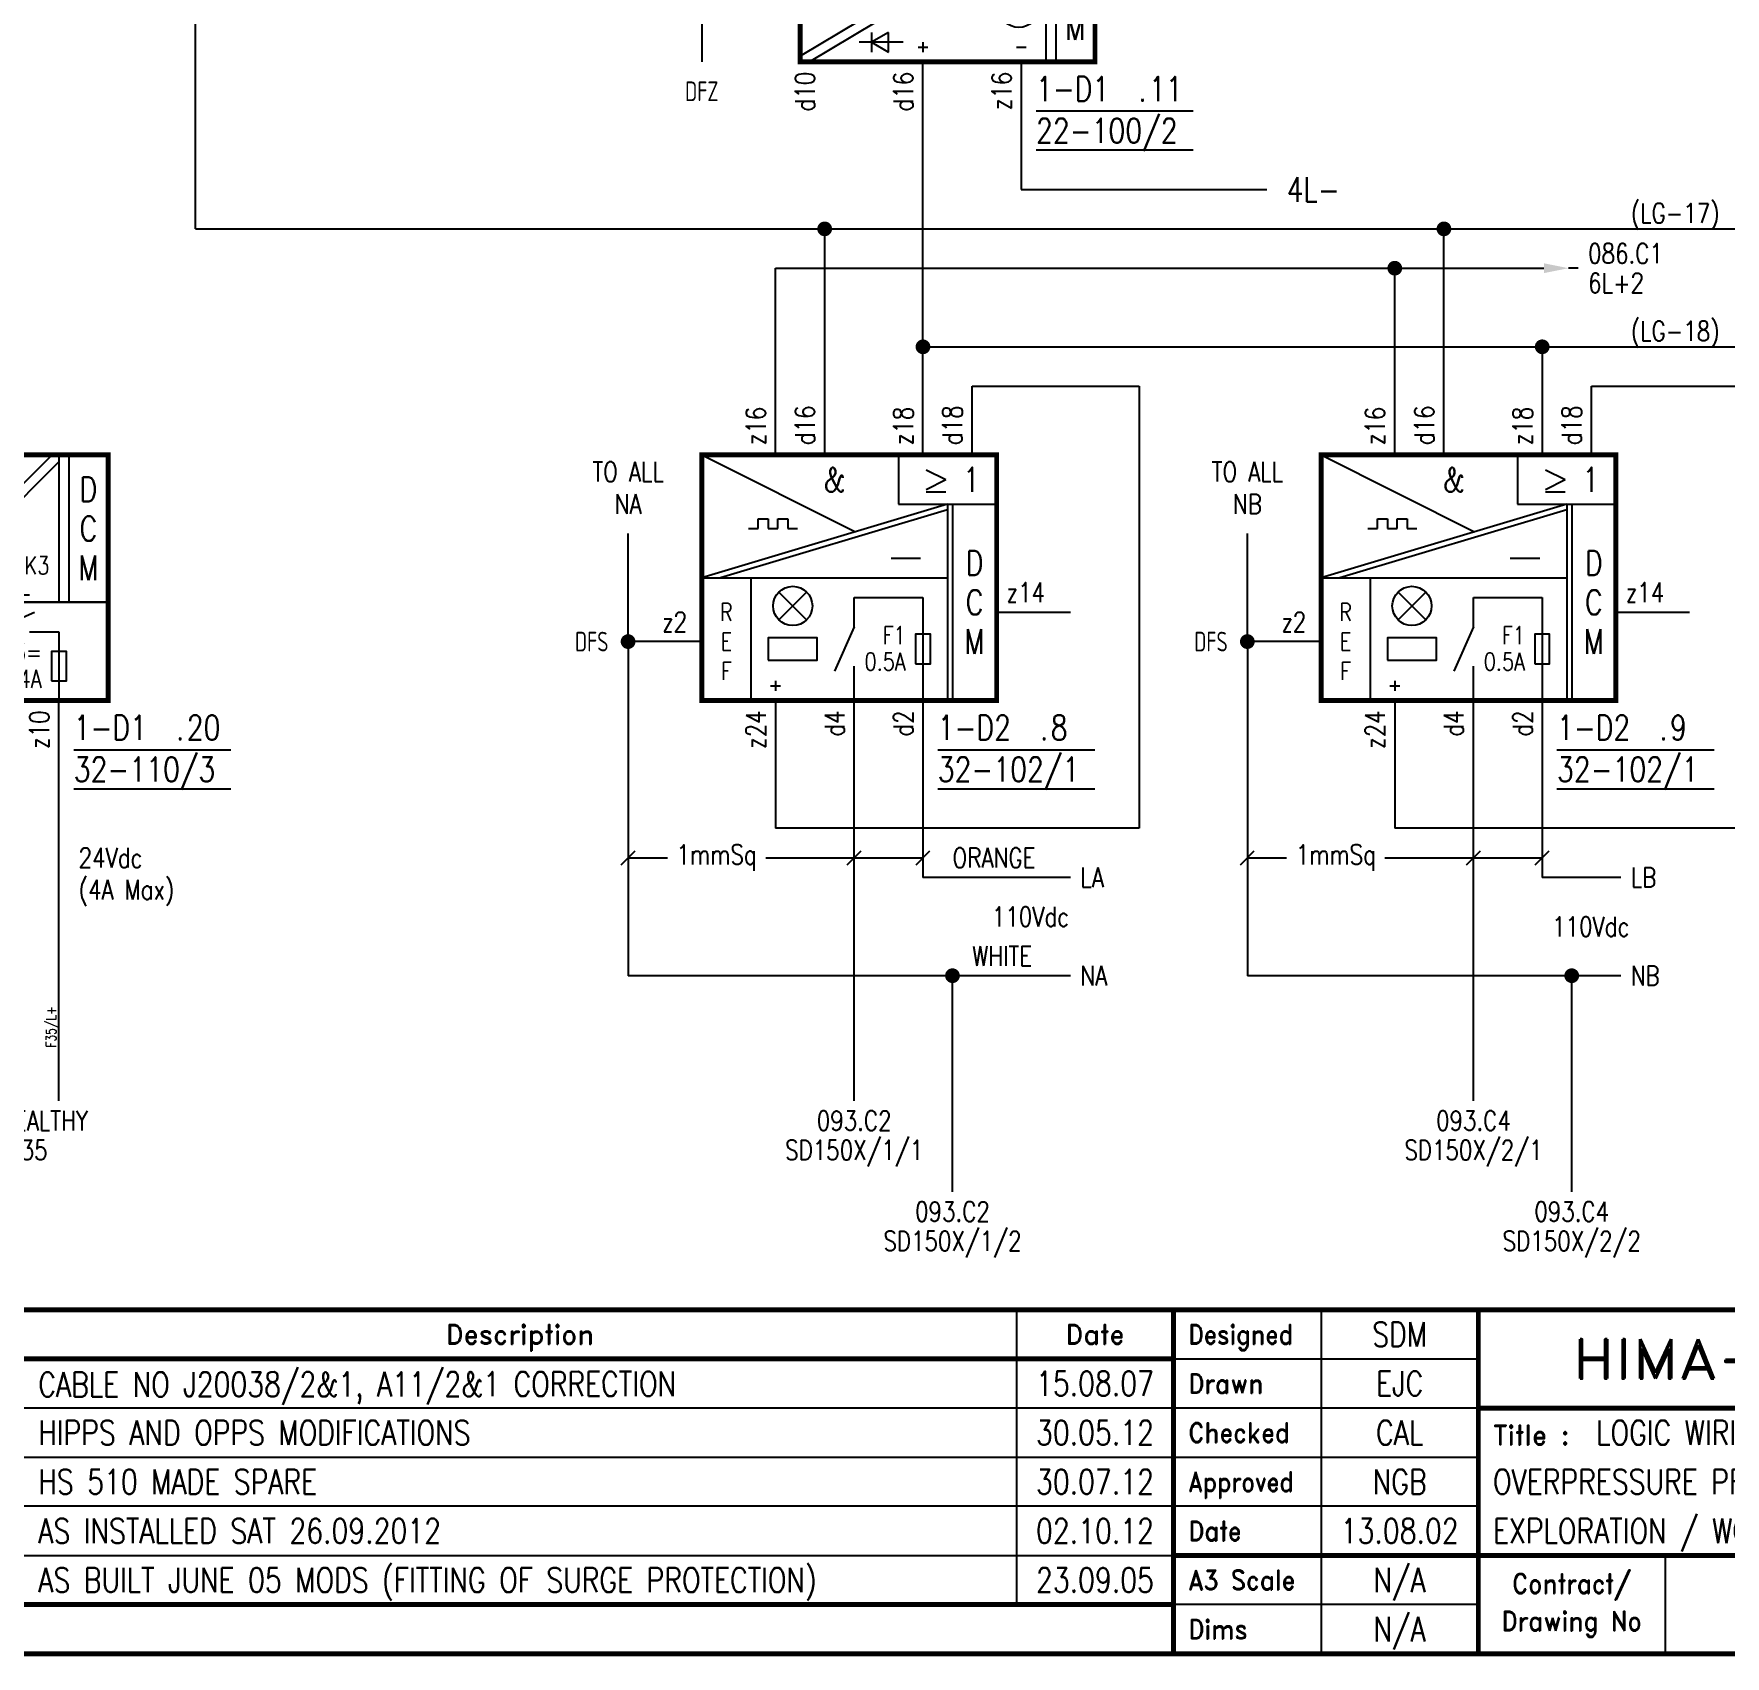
# Model space of a CAD drawing. Extents: x 0 to 414, y 0 to 285.
# Drawn here: x 154.5 to 326.6, y 2.8 to 167.9 of the extents above; entities that cross this region are included whole.
import ezdxf
from ezdxf.enums import TextEntityAlignment as Align

# ---------------------------------------------------------------- set-up
doc = ezdxf.new("R2010")
doc.units = 0
doc.header["$LTSCALE"] = 10
doc.header["$MEASUREMENT"] = 0
doc.layers.get('0').update_dxf_attribs({"linetype": 'CONTINUOUS'})
for name, color, linetype in [('ADD', 7, 'CONTINUOUS'), ('COL', 7, 'CONTINUOUS'), ('COM', 6, 'CONTINUOUS'), ('DES', 2, 'CONTINUOUS'), ('GROUP', 2, 'CONTINUOUS'), ('LAB', 2, 'CONTINUOUS'), ('LOCATION', 7, 'CONTINUOUS'), ('PCABGREY-0_22', 7, 'CONTINUOUS'), ('RACK', 7, 'CONTINUOUS'), ('ROW', 7, 'CONTINUOUS'), ('SLOT', 7, 'CONTINUOUS'), ('SNA', 7, 'CONTINUOUS'), ('SPOTS', 3, 'CONTINUOUS'), ('TEXT', 2, 'CONTINUOUS'), ('TPOL', 2, 'CONTINUOUS'), ('UPS', 2, 'CONTINUOUS'), ('XR_FUNCTION', 7, 'CONTINUOUS'), ('XR_MAIN', 2, 'CONTINUOUS')]:
    doc.layers.add(name, color=color, linetype=linetype)
doc.layers.add('MCABGREY-0_22', color=4, linetype='CONTINUOUS', plot=False)
doc.styles.add('CROSSREF', font='ROMANS.shx', dxfattribs={"width": 0.8, "height": 1})
doc.styles.add('FUNCTION', font='ISOCP.shx', dxfattribs={"height": 2.5})
doc.styles.add('GROUP', font='romans.shx', dxfattribs={"width": 0.8, "height": 2.5})
doc.styles.add('LOCATION', font='ISOCP.shx', dxfattribs={"height": 2.5})
doc.styles.add('PINS', font='romans.shx', dxfattribs={"width": 0.8})
doc.styles.add('RACK', font='romans.shx', dxfattribs={"width": 0.8, "height": 2})
doc.styles.add('ROMAND', font='ROMAND')
doc.styles.add('ROMANS', font='romans.shx', dxfattribs={"width": 0.8})
doc.styles.add('SLOT', font='romans.shx', dxfattribs={"width": 0.8, "height": 2})
doc.styles.add('SYMBOL', font='ISOCP.shx', dxfattribs={"height": 2.5})
doc.styles.add('WIRES', font='ROMANS.shx', dxfattribs={"width": 0.8, "height": 2})

# ---------------------------------------------------------------- blocks, each defined once
blk = doc.blocks.new('HS-A3LG1')
at = {"color": 1}
for p, q in [((254.5, 38), (254.5, 8)), ((285.5, 38), (285.5, 3)), ((270.5, 33), (301.5, 33)), ((301.5, 28), (104, 28)), ((104, 23), (301.5, 23)), ((301.5, 18), (104, 18)), ((104, 13), (270.5, 13)), ((320.5, 13), (320.5, 3)), ((301.5, 8), (270.5, 8))]:
    blk.add_line(p, q, dxfattribs=at)
at = {"color": 1, "const_width": 0.5}
blk.add_lwpolyline([(16, 3), (409, 3), (409, 285), (16, 285)], close=True, dxfattribs=at)
for points in [[(409, 38), (16, 38)], [(270.5, 38), (270.5, 3)], [(301.5, 3), (301.5, 38)], [(270.5, 33), (104, 33)], [(409, 28), (301.5, 28)], [(270.5, 13), (409, 13)], [(270.5, 8), (16, 8)]]:
    blk.add_lwpolyline(points, dxfattribs=at)
at = {"color": 4, "style": 'ROMAND'}
for s, p in [('Description', (204, 34.5)), ('Date', (262.5, 34.5))]:
    blk.add_text(s, height=2, dxfattribs=at).set_placement(p, align=Align.CENTER)
for s, width, p in [('Designed', 0.87, (272, 34.5)), ('Drawn', 0.9, (272, 29.5)), ('Checked', 0.9, (272, 24.5)), ('Approved', 0.85, (272, 19.5)), ('Date', 0.9, (272, 14.5)), ('A3 Scale', 0.9, (272, 9.5)), ('Dims', 0.9, (272, 4.5))]:
    blk.add_text(s, height=2, dxfattribs=dict(at, width=width)).set_placement(p)
at = {"color": 1, "style": 'ROMAND', "width": 1.15}
blk.add_text('HIMA-SELLA LIMITED', height=4, dxfattribs=at).set_placement((343.0965, 33), align=Align.MIDDLE)
at = {"color": 4, "style": 'ROMAND'}
blk.add_text('Title :', height=2, dxfattribs=at).set_placement((303, 24.25))
at = {"color": 4, "style": 'ROMAND', "width": 0.9}
for s, p in [('Contract/', (311, 10)), ('Drawing No', (311, 6))]:
    blk.add_text(s, height=2, dxfattribs=at).set_placement(p, align=Align.MIDDLE)
at = {"layer": 'COL', "style": 'ROMAND', "flags": 9}
for tag, p in [('COL1', (48.5, 282.5)), ('COL2', (113.5, 282.5)), ('COL3', (178.5, 282.5)), ('COL4', (243.5, 282.5)), ('COL5', (308.5, 282.5)), ('COL6', (373.5, 282.5))]:
    blk.add_attdef(tag, p, '', height=2.5, dxfattribs=at)
at = {"layer": 'ROW', "style": 'ROMAND', "flags": 9}
for tag, p in [('ROW1', (406.5, 249.5)), ('ROW2', (406.5, 188.5)), ('ROW3', (406.5, 127.5)), ('ROW4', (406.5, 66.5))]:
    blk.add_attdef(tag, p, '', height=2.5, dxfattribs=at)
at = {"layer": 'UPS', "color": 3, "style": 'ROMANS', "width": 0.8, "flags": 8}
blk.add_attdef('PROJS->NOMPRO', text='', height=1.7, rotation=90, dxfattribs=at).set_placement((13.5, 35), align=Align.MIDDLE_LEFT)
at = {"layer": 'UPS', "style": 'ROMANS', "width": 0.8, "flags": 8}
for tag, height, p in [('PLANOS->VERIF', 2.5, (293.5, 34.25)), ('PLANOS->CANVI1', 2.5, (109, 29.25)), ('PLANOS->NCAN1', 2.5, (149, 29.25)), ('PLANOS->DCAN1', 2.5, (262.5, 29.25)), ('PLANOS->ORIG', 2.5, (293.5, 29.25)), ('PLANOS->CANVI2', 2.5, (109, 24.25)), ('PLANOS->NCAN2', 2.5, (149, 24.25)), ('PLANOS->DCAN2', 2.5, (262.5, 24.25)), ('PLANOS->HECHF', 2.5, (293.5, 24.25)), ('PLANOS->CANVI3', 2.5, (109, 19.25)), ('PLANOS->NCAN3', 2.5, (149, 19.25)), ('PLANOS->DCAN3', 2.5, (262.5, 19.25)), ('PLANOS->HECHD', 2.5, (293.5, 19.25)), ('PLANOS->CANVI4', 2.5, (109, 14.25)), ('PLANOS->NCAN4', 2.5, (149, 14.25)), ('PLANOS->DCAN4', 2.5, (262.5, 14.25)), ('PLANOS->DATACREA', 2.5, (293.5, 14.25)), ('PLANOS->CANVI5', 2.5, (109, 9.25)), ('PLANOS->NCAN5', 2.5, (149, 9.25)), ('PLANOS->DCAN5', 2.5, (262.5, 9.25)), ('PLANOS->NR1', 2.5, (293.5, 9.25)), ('PROJS->DESCPRO3', 5, (345.5, 5.5)), ('PLANOS->PLANO', 5, (378.5, 5.5)), ('PLANOS->USER', 5, (402.75, 5.5)), ('PLANOS->NR2', 2.5, (293.5, 4.25))]:
    blk.add_attdef(tag, text='', height=height, dxfattribs=at).set_placement(p, align=Align.CENTER)
at = {"layer": 'UPS', "style": 'ROMANS', "width": 3.1263, "flags": 8}
blk.add_attdef('PLANOS->MCAN1', text='', height=2.5, rotation=0.061173, dxfattribs=at).set_placement((155, 31.6443), (254, 31.75), align=Align.FIT)
at = {"layer": 'UPS', "style": 'ROMANS', "flags": 8}
for tag, width, p, p2 in [('PLANOS->MCAN2', 3.0574, (155, 26.75), (254, 26.75)), ('PLANOS->MCAN3', 3.0574, (155, 21.75), (254, 21.75)), ('PLANOS->MCAN4', 3.0462, (155, 16.75), (254, 16.75)), ('PLANOS->MCAN5', 3.0574, (155, 11.75), (254, 11.75))]:
    blk.add_attdef(tag, text='', height=2.5, dxfattribs=dict(at, width=width)).set_placement(p, p2, align=Align.FIT)
at = {"layer": 'UPS', "style": 'ROMANS', "width": 0.8, "flags": 8}
blk.add_attdef('PLANOS->DENOM', (313.5, 24.25), '', height=2.5, dxfattribs=at)
at = {"layer": 'UPS', "color": 4, "style": 'ROMANS', "width": 0.8, "flags": 8}
for tag, p in [('PROJS->DESCPRO1', (303, 19.25)), ('PROJS->DESCPRO2', (303, 14.25))]:
    blk.add_attdef(tag, p, '', height=2.5, dxfattribs=at)
at = {"layer": 'UPS', "color": 3, "style": 'ROMANS', "width": 0.8, "flags": 8}
blk.add_attdef('PLANOS->PROTOTIPO', text='', height=1.7, dxfattribs=at).set_placement((39.5, 5.5), align=Align.MIDDLE_LEFT)
at = {"layer": 'UPS', "style": 'ROMANS', "width": 0.8, "flags": 8}
blk.add_attdef('PLANOS->OBS4', text='', height=2.5, dxfattribs=at).set_placement((107, 5.5), align=Align.MIDDLE_LEFT)
blk = doc.blocks.new('32-102-1')
for p, q in [((-7.5, 0), (8.125, -7.8125)), ((12.5, 0), (12.5, -5)), ((15.3254, -1.5188), (17.3254, -2.5188)), ((15.3254, -3.5188), (17.3254, -2.5188)), ((17.5, -5), (-7.5, -12.5)), ((12.5, -5), (22.5, -5)), ((15.3254, -3.7688), (17.3254, -3.7688)), ((17.5, -5), (17.5, -25)), ((18, -5), (18, -25)), ((17.5, -5.5742), (-5.5859, -12.5)), ((-1.75, -6.5), (-0.75, -6.5)), ((-1.75, -7.5), (-1.75, -6.5)), ((-0.75, -6.5), (-0.75, -7.5)), ((0.25, -6.5), (1.25, -6.5)), ((0.25, -7.5), (0.25, -6.5)), ((1.25, -6.5), (1.25, -7.5)), ((-2.75, -7.5), (-1.75, -7.5)), ((-0.75, -7.5), (0.25, -7.5)), ((1.25, -7.5), (2.25, -7.5)), ((11.75, -10.5), (14.75, -10.5)), ((-7.5, -12.5), (17.5, -12.5)), ((-2.5, -12.5), (-2.5, -25)), ((0.3358, -16.7892), (3.1642, -13.9608)), ((0.3358, -13.9608), (3.1642, -16.7892)), ((8, -14.5), (15, -14.5)), ((8, -17.5), (8, -14.5)), ((15, -14.5), (15, -25)), ((22.5, -16), (30, -16)), ((8, -17.5), (6, -22)), ((-7.5, -19), (-15, -19)), ((8, -25), (8, -21.5)), ((-0.5, -23.5), (0.5, -23.5)), ((0, -23), (0, -24)), ((16.5, -30), (32.5, -30)), ((32.5, -34), (16.5, -34))]:
    blk.add_line(p, q)
at = {"const_width": 0.5}
blk.add_lwpolyline([(-7.5, -25), (22.5, -25), (22.5, 0), (-7.5, 0)], close=True, dxfattribs=at)
for points in [[(-0.75, -20.875), (4.25, -20.875), (4.25, -18.625), (-0.75, -18.625)], [(14.25, -21.25), (15.75, -21.25), (15.75, -18.25), (14.25, -18.25)]]:
    blk.add_lwpolyline(points, close=True)
blk.add_circle((1.75, -15.375), 2)
at = {"style": 'ROMANS', "width": 0.8}
blk.add_text('&', height=2.5, dxfattribs=at).set_placement((6, -3.75), align=Align.CENTER)
blk.add_text('1', height=2.5, dxfattribs=at).set_placement((19.0754, -3.7688))
for s, p in [('D', (20.25, -11)), ('C', (20.25, -15)), ('M', (20.25, -19))]:
    blk.add_text(s, height=2.5, dxfattribs=at).set_placement(p, align=Align.MIDDLE)
blk.add_text('F1', height=1.8, dxfattribs=at).set_placement((13.25, -19.25), align=Align.RIGHT)
at = {"insert": (-5, -19), "char_height": 1.8, "width": 0.8, "attachment_point": 5, "style": 'ROMANS'}
blk.add_mtext('R\\PE\\PF', dxfattribs=at)
at = {"style": 'ROMANS', "width": 0.8}
blk.add_attdef('AMPS', text='', height=1.8, dxfattribs=at).set_placement((13.25, -21.9383), align=Align.RIGHT)
at = {"layer": 'ADD', "style": 'PINS', "width": 0.8, "flags": 1}
blk.add_attdef('ADD1', (24, 1.75), '', height=1.5, dxfattribs=at)
at = {"layer": 'COM', "style": 'PINS', "width": 0.8, "flags": 1}
blk.add_attdef('COM1', (24, -2.25), '', height=1.5, dxfattribs=at)
at = {"layer": 'DES', "style": 'PINS', "width": 0.8, "flags": 1}
blk.add_attdef('DES1', (24, -0.25), '', height=1.5, dxfattribs=at)
at = {"layer": 'GROUP', "style": 'GROUP', "width": 0.8, "flags": 1}
blk.add_attdef('GROUP', (24, -8.25), '', height=1.5, dxfattribs=at)
at = {"layer": 'LAB', "style": 'PINS', "width": 0.8}
blk.add_attdef('LAB1', text='', height=2.5, dxfattribs=at).set_placement((16.5, -32), align=Align.MIDDLE_LEFT)
at = {"layer": 'LOCATION', "style": 'LOCATION', "width": 0.8}
blk.add_attdef('LOCATION', text='', height=2, dxfattribs=at).set_placement((-17, -19), align=Align.MIDDLE_RIGHT)
at = {"layer": 'RACK', "style": 'RACK', "width": 0.8}
blk.add_attdef('RACK', (16.5, -29), '', height=2.5, dxfattribs=at)
at = {"layer": 'SLOT', "style": 'SLOT', "width": 0.8}
blk.add_attdef('SLOT', (28, -29), '', height=2.5, dxfattribs=at)
at = {"layer": 'SNA', "style": 'SYMBOL', "width": 0.8, "flags": 1}
blk.add_attdef('SNA', (24, -6.25), '', height=1.5, dxfattribs=at)
at = {"layer": 'TEXT', "color": 3, "style": 'PINS', "width": 0.8}
blk.add_text('z16', height=2, rotation=90, dxfattribs=at).set_placement((-2, 1), align=Align.MIDDLE_LEFT)
at = {"layer": 'TEXT', "style": 'ROMANS', "width": 0.8}
blk.add_text('.', height=2, dxfattribs=at).set_placement((27, -29))
at = {"layer": 'TPOL', "style": 'PINS', "width": 0.8}
for tag, p in [('CN4', (19, 1)), ('CN1', (-1, 1)), ('CN2', (4, 1)), ('CN3', (14, 1))]:
    blk.add_attdef(tag, p, '', height=2, rotation=90, dxfattribs=at)
blk.add_attdef('CN9', (23.5, -15), '', height=2, dxfattribs=at)
blk.add_attdef('CN8', text='', height=2, dxfattribs=at).set_placement((-9, -18), align=Align.RIGHT)
for tag, p in [('CN5', (-1, -26)), ('CN6', (7, -26)), ('CN7', (14, -26))]:
    blk.add_attdef(tag, text='', height=2, rotation=90, dxfattribs=at).set_placement(p, align=Align.RIGHT)
at = {"layer": 'XR_FUNCTION', "style": 'FUNCTION', "width": 0.8, "flags": 1}
blk.add_attdef('XR_FUNCTION', (24, -4.25), '', height=1.5, dxfattribs=at)
at = {"layer": 'XR_MAIN', "style": 'CROSSREF', "width": 0.8, "flags": 1}
blk.add_attdef('XR_MAIN', (24, -10.25), '', height=1.5, dxfattribs=at)
blk = doc.blocks.new('22-100-2')
for p, q in [((-17.5, -5), (-17.5, 0)), ((16.5282, 0), (-7.5, -14.4169)), ((-7.5, 0), (4.5141, -7.2085)), ((17.5, 0), (17.5, -15)), ((18.5, 0), (18.5, -15)), ((17.5, -0.5831), (-6.5282, -15)), ((-7.5, -5), (-17.5, -5)), ((-4.5, -6.5), (-3.5, -6.5)), ((-4.5, -7.5), (-4.5, -6.5)), ((-3.5, -6.5), (-3.5, -7.5)), ((-2.5, -6.5), (-1.5, -6.5)), ((-2.5, -7.5), (-2.5, -6.5)), ((-1.5, -6.5), (-1.5, -7.5)), ((12.25, -5.5), (15.25, -5.5)), ((-5.5, -7.5), (-4.5, -7.5)), ((-3.5, -7.5), (-2.5, -7.5)), ((-1.5, -7.5), (-0.5, -7.5)), ((8.25, -7.5), (12.25, -7.5)), ((10.25, -10.9641), (8.25, -7.5)), ((12.25, -7.5), (10.25, -10.9641)), ((13.3358, -8.0858), (16.1642, -10.9142)), ((13.3358, -10.9142), (16.1642, -8.0858)), ((-7.5, -10), (-17.5, -10)), ((-17.5, -10), (-17.5, -15)), ((1.5, -12), (-0.2321, -13)), ((-0.2321, -12), (-0.2321, -14)), ((1.5, -14), (1.5, -12)), ((3, -13), (-1.5, -13)), ((-0.2321, -13), (1.5, -14)), ((4.5, -13.5), (5.5, -13.5)), ((5, -13), (5, -14)), ((14.5, -13.5), (15.5, -13.5)), ((16.5, -20), (32.5, -20)), ((32.5, -24), (16.5, -24))]:
    blk.add_line(p, q)
at = {"const_width": 0.5}
blk.add_lwpolyline([(-7.5, -15), (22.5, -15), (22.5, 0), (-7.5, 0)], close=True, dxfattribs=at)
blk.add_circle((14.75, -9.5), 2)
at = {"style": 'ROMANS', "width": 0.8}
blk.add_text('&', height=2.5, dxfattribs=at).set_placement((5, -4), align=Align.CENTER)
for s, p in [('D', (20.5, -3.5)), ('C', (20.5, -7.5)), ('M', (20.5, -11.5))]:
    blk.add_text(s, height=2.5, dxfattribs=at).set_placement(p, align=Align.MIDDLE)
at = {"layer": 'ADD', "style": 'PINS', "width": 0.8, "flags": 1}
blk.add_attdef('ADD1', (25, -2), '', height=1.5, dxfattribs=at)
at = {"layer": 'COM', "style": 'PINS', "width": 0.8, "flags": 1}
blk.add_attdef('COM1', (25, -6), '', height=1.5, dxfattribs=at)
at = {"layer": 'DES', "style": 'PINS', "width": 0.8, "flags": 1}
blk.add_attdef('DES1', (25, -4), '', height=1.5, dxfattribs=at)
at = {"layer": 'GROUP', "style": 'GROUP', "width": 0.8, "flags": 1}
blk.add_attdef('GROUP', (25, -12), '', height=1.5, dxfattribs=at)
at = {"layer": 'LAB', "style": 'PINS', "width": 0.8}
blk.add_attdef('LAB1', text='', height=2.5, dxfattribs=at).set_placement((16.5, -22), align=Align.MIDDLE_LEFT)
at = {"layer": 'LOCATION', "style": 'LOCATION', "width": 0.8}
blk.add_attdef('LOCATION', text='', height=2, dxfattribs=at).set_placement((-17.5, 2), align=Align.CENTER)
blk.add_attdef('ZONE', text='', height=2, dxfattribs=at).set_placement((-17.5, -17), align=Align.TOP_CENTER)
at = {"layer": 'RACK', "style": 'RACK', "width": 0.8}
blk.add_attdef('RACK', (16.5, -19), '', height=2.5, dxfattribs=at)
at = {"layer": 'SLOT', "style": 'SLOT', "width": 0.8}
blk.add_attdef('SLOT', (28, -19), '', height=2.5, dxfattribs=at)
at = {"layer": 'SNA', "style": 'SYMBOL', "width": 0.8, "flags": 1}
blk.add_attdef('SNA', (25, -10), '', height=1.5, dxfattribs=at)
at = {"layer": 'TEXT', "color": 3, "style": 'PINS', "width": 0.8}
blk.add_text('z4', height=2, rotation=90, dxfattribs=at).set_placement((-2, 1), align=Align.MIDDLE_LEFT)
at = {"layer": 'TEXT', "style": 'ROMANS', "width": 0.8}
blk.add_text('.', height=2, dxfattribs=at).set_placement((27, -19))
at = {"layer": 'TPOL', "style": 'PINS', "width": 0.8}
for tag, p in [('CN1', (-1, 1)), ('CN2', (9, 1))]:
    blk.add_attdef(tag, p, '', height=2, rotation=90, dxfattribs=at)
for tag, p in [('CN6', (-9, -4)), ('CN7', (-9, -9))]:
    blk.add_attdef(tag, text='', height=2, dxfattribs=at).set_placement(p, align=Align.RIGHT)
for tag, p in [('CN3', (-6, -16)), ('CN4', (4, -16)), ('CN5', (14, -16))]:
    blk.add_attdef(tag, text='', height=2, rotation=90, dxfattribs=at).set_placement(p, align=Align.RIGHT)
at = {"layer": 'XR_FUNCTION', "style": 'FUNCTION', "width": 0.8, "flags": 1}
blk.add_attdef('XR_FUNCTION', (25, -8), '', height=1.5, dxfattribs=at)
at = {"layer": 'XR_MAIN', "style": 'CROSSREF', "width": 0.8, "flags": 1}
blk.add_attdef('XR_MAIN', (25, -14), '', height=1.5, dxfattribs=at)
blk = doc.blocks.new('32-110-3')
for p, q in [((6.2929, 0), (-8, -14.2929)), ((7, 0), (7, -15)), ((8, 0), (8, -15)), ((7, -0.7071), (-7.2929, -15)), ((-6, -3.25), (-5, -3.25)), ((-5, -3.25), (-5, -2.25)), ((-5, -2.25), (-4, -2.25)), ((-4, -2.25), (-4, -3.25)), ((-4, -3.25), (-3, -3.25)), ((-3, -3.25), (-3, -2.25)), ((-3, -2.25), (-2, -2.25)), ((-2, -2.25), (-2, -3.25)), ((-2, -3.25), (-1, -3.25)), ((-4.5, -7.6568), (-6.0132, -5.0359)), ((-6.0132, -5.0359), (-2.9868, -5.0359)), ((-2.9868, -5.0359), (-4.5, -7.6568)), ((-0.9142, -9.8358), (1.9142, -12.6642)), ((-0.9142, -12.6642), (1.9142, -9.8358)), ((-8, -15), (12, -15)), ((12, -15), (-8, -15)), ((1, -14.25), (4, -14.25)), ((0, -18), (4.5, -16)), ((-3, -18), (0, -18)), ((-3, -18), (-3, -25)), ((4, -18), (7, -18)), ((7, -18), (7, -25)), ((8.5, -30), (24.5, -30)), ((24.5, -34), (8.5, -34))]:
    blk.add_line(p, q)
at = {"const_width": 0.5}
blk.add_lwpolyline([(-8, 0), (-8, -25), (12, -25), (12, 0)], close=True, dxfattribs=at)
blk.add_lwpolyline([(6.25, -23), (7.75, -23), (7.75, -20), (6.25, -20)], close=True)
blk.add_circle((0.5, -11.25), 2)
at = {"style": 'ROMANS', "width": 0.8}
for s, p in [('D', (10, -3.5)), ('C', (10, -7.5)), ('M', (10, -11.5))]:
    blk.add_text(s, height=2.5, dxfattribs=at).set_placement(p, align=Align.MIDDLE)
blk.add_text('K3', height=1.8, dxfattribs=at).set_placement((3.5, -12.15))
blk.add_text('F3=', height=1.8, dxfattribs=at).set_placement((5.25, -21), align=Align.RIGHT)
blk.add_attdef('AMPS', text='', height=1.8, dxfattribs=at).set_placement((5.25, -23.6883), align=Align.RIGHT)
at = {"layer": 'ADD', "style": 'PINS', "width": 0.8, "flags": 1}
blk.add_attdef('ADD1', (14, -12.5), '', height=1.5, dxfattribs=at)
at = {"layer": 'COM', "style": 'PINS', "width": 0.8, "flags": 1}
blk.add_attdef('COM1', (14, -16.5), '', height=1.5, dxfattribs=at)
at = {"layer": 'DES', "style": 'PINS', "width": 0.8, "flags": 1}
blk.add_attdef('DES1', (14, -14.5), '', height=1.5, dxfattribs=at)
at = {"layer": 'GROUP', "style": 'GROUP', "width": 0.8, "flags": 1}
blk.add_attdef('GROUP', (14, -22.5), '', height=1.5, dxfattribs=at)
at = {"layer": 'LAB', "style": 'PINS', "width": 0.8}
blk.add_attdef('LAB1', text='', height=2.5, dxfattribs=at).set_placement((8.5, -32), align=Align.MIDDLE_LEFT)
at = {"layer": 'RACK', "style": 'RACK', "width": 0.8}
blk.add_attdef('RACK', (8.5, -29), '', height=2.5, dxfattribs=at)
at = {"layer": 'SLOT', "style": 'SLOT', "width": 0.8}
blk.add_attdef('SLOT', (20, -29), '', height=2.5, dxfattribs=at)
at = {"layer": 'SNA', "style": 'SYMBOL', "width": 0.8, "flags": 1}
blk.add_attdef('SNA', (14, -20.5), '', height=1.5, dxfattribs=at)
at = {"layer": 'TEXT', "color": 3, "style": 'PINS', "width": 0.8}
blk.add_text('z24', height=2, rotation=90, dxfattribs=at).set_placement((-2, 1), align=Align.MIDDLE_LEFT)
at = {"layer": 'TEXT', "style": 'ROMANS', "width": 0.8}
blk.add_text('.', height=2, dxfattribs=at).set_placement((19, -29))
at = {"layer": 'TPOL', "style": 'PINS', "width": 0.8}
blk.add_attdef('CN1', (-1, 1), '', height=2, rotation=90, dxfattribs=at)
for tag, p in [('CN2', (-4, -26)), ('CN3', (6, -26))]:
    blk.add_attdef(tag, text='', height=2, rotation=90, dxfattribs=at).set_placement(p, align=Align.RIGHT)
at = {"layer": 'XR_FUNCTION', "style": 'FUNCTION', "width": 0.8, "flags": 1}
blk.add_attdef('XR_FUNCTION', (14, -18.5), '', height=1.5, dxfattribs=at)
at = {"layer": 'XR_MAIN', "style": 'CROSSREF', "width": 0.8, "flags": 1}
blk.add_attdef('XR_MAIN', (14, -24.5), '', height=1.5, dxfattribs=at)
blk = doc.blocks.new('EQUPOT03')
blk.add_line((0, 0), (-1, 0))
blk.add_solid([(-3.5, 0.5), (-3.5, -0.5), (-1, 0)])
at = {"layer": 'TEXT', "style": 'ROMANS', "width": 0.8}
blk.add_attdef('CONNECTION', text='', height=2, dxfattribs=at).set_placement((1, -1.5), align=Align.MIDDLE_LEFT)
at = {"layer": 'TPOL', "style": 'ROMANS', "flags": 8}
blk.add_attdef('CN1', (-3.5, 0), '', height=0.0025, dxfattribs=at)
at = {"layer": 'XR_FUNCTION', "style": 'FUNCTION', "width": 0.8, "flags": 1}
blk.add_attdef('XR_FUNCTION', text='', height=1, dxfattribs=at).set_placement((-4.5, 0), align=Align.MIDDLE_RIGHT)
at = {"layer": 'XR_MAIN', "style": 'CROSSREF', "width": 0.8}
for tag in ['XR_NEXT', 'XR_PREV']:
    blk.add_attdef(tag, text='', height=2, dxfattribs=at).set_placement((1, 1.5), align=Align.MIDDLE_LEFT)

msp = doc.modelspace()

# ---------------------------------------------------------------- linework, layer by layer
at = {"layer": 'PCABGREY-0_22'}
for p, q in [((171, 148), (171, 198)), ((245, 140), (245, 165)), ((255, 165), (255, 152)), ((255, 152), (280, 152)), ((171, 148), (235, 148)), ((235, 148), (298, 148)), ((235, 125), (235, 148)), ((298, 148), (317, 148)), ((298, 125), (298, 148)), ((317, 148), (340.5, 148)), ((230, 125), (230, 144)), ((230, 144), (308.1669, 144)), ((293, 125), (293, 144)), ((245, 136), (245, 140)), ((245, 136), (308, 136)), ((245, 125), (245, 136)), ((308, 136), (317, 136)), ((308, 136), (308, 125)), ((317, 136), (340.5, 136)), ((250, 132), (267, 132)), ((250, 125), (250, 132)), ((267, 132), (267, 87)), ((313, 132), (330, 132)), ((313, 125), (313, 132)), ((215, 106), (215, 117)), ((278, 106), (278, 117)), ((215, 106), (215, 72)), ((278, 106), (278, 72)), ((157.1, 59.25), (157.1, 100)), ((230, 100), (230, 87)), ((238, 59.25), (238, 100)), ((245, 100), (245, 82)), ((293, 100), (293, 87)), ((301, 59.25), (301, 100)), ((308, 100), (308, 82)), ((267, 87), (230, 87)), ((330, 87), (293, 87)), ((260, 82), (245, 82)), ((316, 82), (308, 82)), ((245, 72), (215, 72)), ((260, 72), (245, 72)), ((248, 50), (248, 72)), ((308, 72), (278, 72)), ((316, 72), (308, 72)), ((311, 50), (311, 72))]:
    msp.add_line(p, q, dxfattribs=at)
at = {"layer": 'SPOTS', "color": 7, "const_width": 0.75}
for points in [[(234.625, 148, 1), (235.375, 148, 1)], [(297.625, 148, 1), (298.375, 148, 1)], [(292.625, 144, 1), (293.375, 144, 1)], [(244.625, 136, 1), (245.375, 136, 1)], [(307.625, 136, 1), (308.375, 136, 1)], [(214.625, 106, 1), (215.375, 106, 1)], [(277.625, 106, 1), (278.375, 106, 1)], [(247.625, 72, 1), (248.375, 72, 1)], [(310.625, 72, 1), (311.375, 72, 1)]]:
    msp.add_lwpolyline(points, format="xyb", close=True, dxfattribs=at)
at = {"layer": 'TEXT', "color": 3}
for p, q in [((214.2933, 83.2933), (215.7067, 84.7067)), ((237.2933, 83.2933), (238.7067, 84.7067)), ((244.2933, 83.2933), (245.7067, 84.7067)), ((277.2933, 83.2933), (278.7067, 84.7067)), ((300.2933, 83.2933), (301.7067, 84.7067)), ((307.2933, 83.2933), (308.7067, 84.7067)), ((215, 84), (219, 84)), ((229, 84), (245, 84)), ((278, 84), (282, 84)), ((292, 84), (308, 84))]:
    msp.add_line(p, q, dxfattribs=at)

# ---------------------------------------------------------------- block references
ref = msp.add_blockref('HS-A3LG1', (0, 0))
ref.add_attrib('PLANOS->DATACREA', '13.08.02', dxfattribs={"layer": 'UPS', "height": 2.5, "style": 'ROMANS', "width": 0.8, "flags": 8}).set_placement((293.5, 14.25), align=Align.CENTER)
ref.add_attrib('PLANOS->DCAN5', '23.09.05', dxfattribs={"layer": 'UPS', "height": 2.5, "style": 'ROMANS', "width": 0.8, "flags": 8}).set_placement((262.5, 9.25), align=Align.CENTER)
ref.add_attrib('PLANOS->DCAN2', '30.05.12', dxfattribs={"layer": 'UPS', "height": 2.5, "style": 'ROMANS', "width": 0.8, "flags": 8}).set_placement((262.5, 24.25), align=Align.CENTER)
ref.add_attrib('PLANOS->DCAN3', '30.07.12', dxfattribs={"layer": 'UPS', "height": 2.5, "style": 'ROMANS', "width": 0.8, "flags": 8}).set_placement((262.5, 19.25), align=Align.CENTER)
ref.add_attrib('PLANOS->DCAN4', '02.10.12', dxfattribs={"layer": 'UPS', "height": 2.5, "style": 'ROMANS', "width": 0.8, "flags": 8}).set_placement((262.5, 14.25), align=Align.CENTER)
ref.add_attrib('PLANOS->DCAN1', '15.08.07', dxfattribs={"layer": 'UPS', "height": 2.5, "style": 'ROMANS', "width": 0.8, "flags": 8}).set_placement((262.5, 29.25), align=Align.CENTER)
ref.add_attrib('PLANOS->NR1', 'N/A', dxfattribs={"layer": 'UPS', "height": 2.5, "style": 'ROMANS', "width": 0.8, "flags": 8}).set_placement((293.5, 9.25), align=Align.CENTER)
ref.add_attrib('PLANOS->NR2', 'N/A', dxfattribs={"layer": 'UPS', "height": 2.5, "style": 'ROMANS', "width": 0.8, "flags": 8}).set_placement((293.5, 4.25), align=Align.CENTER)
ref.add_attrib('PROJS->DESCPRO1', 'OVERPRESSURE PROTECTION SYSTEM - TOTAL FINA ELF', (303, 19.25), dxfattribs={"layer": 'UPS', "color": 4, "height": 2.5, "style": 'ROMANS', "width": 0.8, "flags": 8})
ref.add_attrib('PROJS->DESCPRO2', 'EXPLORATION / WOOD GROUP. P.O.No. 81/354109', (303, 14.25), dxfattribs={"layer": 'UPS', "color": 4, "height": 2.5, "style": 'ROMANS', "width": 0.8, "flags": 8})
ref.add_attrib('PLANOS->ORIG', 'EJC', dxfattribs={"layer": 'UPS', "height": 2.5, "style": 'ROMANS', "width": 0.8, "flags": 8}).set_placement((293.5, 29.25), align=Align.CENTER)
ref.add_attrib('PLANOS->HECHD', 'NGB', dxfattribs={"layer": 'UPS', "height": 2.5, "style": 'ROMANS', "width": 0.8, "flags": 8}).set_placement((293.5, 19.25), align=Align.CENTER)
ref.add_attrib('PLANOS->HECHF', 'CAL', dxfattribs={"layer": 'UPS', "height": 2.5, "style": 'ROMANS', "width": 0.8, "flags": 8}).set_placement((293.5, 24.25), align=Align.CENTER)
ref.add_attrib('PLANOS->VERIF', 'SDM', dxfattribs={"layer": 'UPS', "height": 2.5, "style": 'ROMANS', "width": 0.8, "flags": 8}).set_placement((293.5, 34.25), align=Align.CENTER)
ref.add_attrib('PLANOS->DENOM', 'LOGIC WIRING DIAGRAM', (313.5, 24.25), dxfattribs={"layer": 'UPS', "height": 2.5, "style": 'ROMANS', "width": 0.8, "flags": 8})
for name, p, values in [('22-100-2', (240, 180), {'CN1': 'z4', 'CN2': 'd4', 'CN3': 'd10', 'CN4': 'd16', 'CN5': 'z16', 'CN6': 'z22', 'CN7': 'z24', 'LAB1': '22-100/2', 'RACK': '1-D1', 'LOCATION': 'DFS', 'ZONE': 'DFZ', 'SLOT': '11'}), ('EQUPOT03', (311.6669, 144), {'CN1': '1', 'CONNECTION': '6L+2', 'XR_NEXT': '086.C1'}), ('32-110-3', (150.1, 125), {'CN1': 'z24', 'CN2': 'd10', 'CN3': 'z10', 'LAB1': '32-110/3', 'RACK': '1-D1', 'SLOT': '20', 'AMPS': '4A'}), ('32-102-1', (230, 125), {'CN1': 'z16', 'CN2': 'd16', 'CN3': 'z18', 'CN4': 'd18', 'CN5': 'z24', 'CN6': 'd4', 'CN7': 'd2', 'CN8': 'z2', 'CN9': 'z14', 'LAB1': '32-102/1', 'RACK': '1-D2', 'LOCATION': 'DFS', 'AMPS': '0.5A', 'SLOT': '8'}), ('32-102-1', (293, 125), {'CN1': 'z16', 'CN2': 'd16', 'CN3': 'z18', 'CN4': 'd18', 'CN5': 'z24', 'CN6': 'd4', 'CN7': 'd2', 'CN8': 'z2', 'CN9': 'z14', 'LAB1': '32-102/1', 'RACK': '1-D2', 'LOCATION': 'DFS', 'AMPS': '0.5A', 'SLOT': '9'})]:
    msp.add_blockref(name, p).add_auto_attribs(values)

# ---------------------------------------------------------------- texts
at = {"layer": 'MCABGREY-0_22', "style": 'WIRES', "width": 0.8}
for s, p in [('(LG-17)', (317, 148)), ('(LG-18)', (317, 136))]:
    msp.add_text(s, height=2, dxfattribs=at).set_placement(p, align=Align.BOTTOM_LEFT)
at = {"layer": 'TEXT', "style": 'ROMANS', "width": 0.8}
msp.add_text('4L-', height=2.5, dxfattribs=at).set_placement((282, 152), align=Align.MIDDLE_LEFT)
for s, p in [('TO ALL', (215, 123.28)), ('TO ALL', (278, 123.28)), ('NA', (215, 120)), ('NB', (278, 120))]:
    msp.add_text(s, height=2, dxfattribs=at).set_placement(p, align=Align.MIDDLE)
for s, p in [('24Vdc', (159.1, 83)), ('ORANGE', (248, 83)), ('LA', (261, 81)), ('LB', (317, 81)), ('(4A Max)', (159.1, 79.7619)), ('110Vdc', (252, 77)), ('110Vdc', (309, 76)), ('WHITE', (250, 73)), ('NA', (261, 71)), ('NB', (317, 71))]:
    msp.add_text(s, height=2, dxfattribs=at).set_placement(p)
at = {"layer": 'TEXT', "color": 3, "style": 'ROMANS', "width": 0.8}
for p in [(224, 84), (287, 84)]:
    msp.add_text('1mmSq', height=2, dxfattribs=at).set_placement(p, align=Align.MIDDLE)
at = {"layer": 'TEXT', "color": 4, "style": 'WIRES', "width": 0.8}
msp.add_text('F35/L+', height=1, rotation=90, dxfattribs=at).set_placement((157.1, 64.683), align=Align.BOTTOM_LEFT)
at = {"layer": 'TEXT', "style": 'ROMANS', "width": 0.8}
for s, p in [('OPPS HEALTHY', (152.1, 57.25)), ('093.C2', (238, 57.25)), ('093.C4', (301, 57.25)), ('TO F35', (152.1, 54.25)), ('SD150X/1/1', (238, 54.25)), ('SD150X/2/1', (301, 54.25)), ('093.C2', (248, 48)), ('093.C4', (311, 48)), ('SD150X/1/2', (248, 45)), ('SD150X/2/2', (311, 45))]:
    msp.add_text(s, height=2, dxfattribs=at).set_placement(p, align=Align.MIDDLE_CENTER)
at = {"layer": 'UPS', "insert": (155, 31.6443), "char_height": 2.5, "width": 99, "attachment_point": 1, "rotation": 0.063025, "style": 'ROMANS'}
msp.add_mtext('CABLE NO J20038/2&1, A11/2&1 CORRECTION', dxfattribs=at)
at = {"layer": 'UPS', "char_height": 2.5, "width": 99, "attachment_point": 1, "style": 'ROMANS'}
for s, insert in [('HIPPS AND OPPS MODIFICATIONS', (155, 26.75)), ('HS 510 MADE SPARE', (155, 21.75)), ('AS INSTALLED SAT 26.09.2012', (155, 16.75)), ('AS BUILT JUNE 05 MODS (FITTING OF SURGE PROTECTION)', (155, 11.75))]:
    msp.add_mtext(s, dxfattribs=dict(at, insert=insert))

doc.saveas('drawing.dxf')
